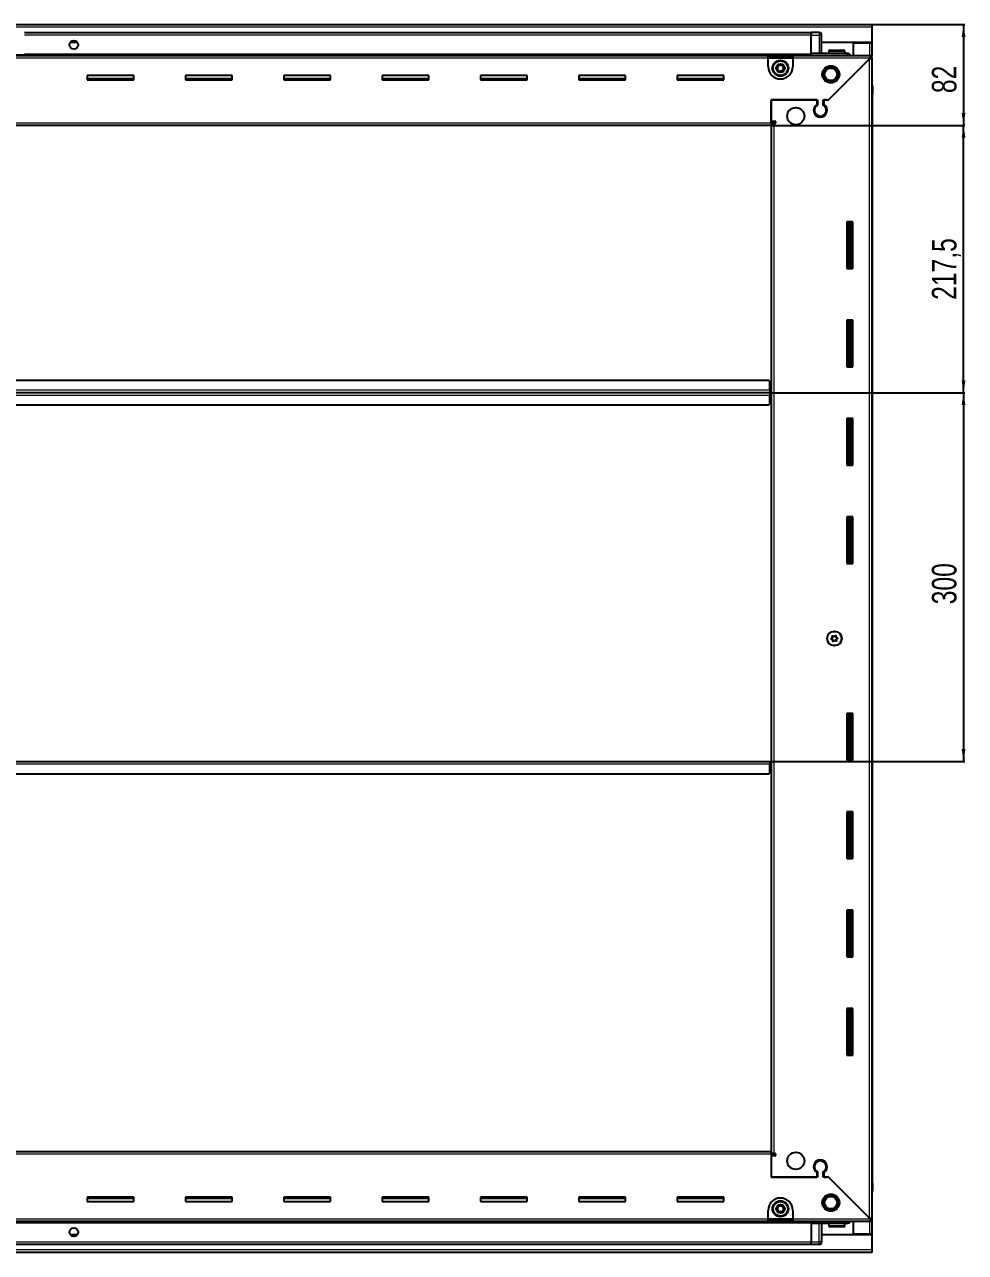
# Model space of a CAD drawing. Header units: millimetres. Extents: x 1219 to 5897, y -844 to 1914.
# Drawn here: x 5131 to 5897, y 677 to 1676 of the extents above; entities that cross this region are included whole.
import ezdxf

# ---------------------------------------------------------------- set-up
doc = ezdxf.new("R2010")
doc.units = ezdxf.units.MM
doc.layers.add('FORMAT', color=7, linetype='Continuous')
doc.styles.add('SLDTEXTSTYLE0', font='TXT', dxfattribs={"width": 0.75})
doc.dimstyles.new('SLDDIMSTYLE0', dxfattribs={"dimtxt": 20, "dimasz": 10, "dimexe": 0, "dimexo": 0.0625, "dimgap": 5, "dimtad": 2, "dimdec": 1, "dimrnd": 1e-09, "dimzin": 12, "dimdsep": 46, "dimtxsty": 'SLDTEXTSTYLE0', "dimsah": 1, "dimcen": 0.09, "dimadec": 0, "dimazin": 3, "dimtfac": 1, "dimtofl": 0, "dimtmove": 0, "dimatfit": 3, "dimfxl": 0, "dimfrac": 2, "dimtolj": 1, "dimtzin": 12, "dimarcsym": 0})

# ---------------------------------------------------------------- blocks, each defined once
blk = doc.blocks.new('_D_7')
at = {"layer": 'FORMAT'}
for p, q in [((5820.94, 1675.82), (5896.43, 1675.82)), ((5895.43, 1675.82), (5895.43, 1593.82)), ((5738.94, 1593.82), (5896.43, 1593.82))]:
    blk.add_line(p, q, dxfattribs=at)
for points in [[(5895.43, 1675.82), (5893.89, 1665.82), (5896.96, 1665.82)], [(5895.43, 1593.82), (5896.96, 1603.82), (5893.89, 1603.82)]]:
    blk.add_solid(points, dxfattribs=at)
at = {"layer": 'FORMAT', "insert": (5869.64, 1620.05), "char_height": 20, "attachment_point": 1, "rotation": 90, "style": 'SLDTEXTSTYLE0'}
blk.add_mtext('82', dxfattribs=at)
blk = doc.blocks.new('_D_8')
at = {"layer": 'FORMAT'}
for p, q in [((5738.94, 1593.82), (5896.43, 1593.82)), ((5895.43, 1376.32), (5895.43, 1593.82)), ((5737.94, 1376.32), (5896.43, 1376.32))]:
    blk.add_line(p, q, dxfattribs=at)
for points in [[(5895.43, 1593.82), (5893.89, 1583.82), (5896.96, 1583.82)], [(5895.43, 1376.32), (5896.96, 1386.32), (5893.89, 1386.32)]]:
    blk.add_solid(points, dxfattribs=at)
at = {"layer": 'FORMAT', "insert": (5869.64, 1451.82), "char_height": 20, "attachment_point": 1, "rotation": 90, "style": 'SLDTEXTSTYLE0'}
blk.add_mtext('217,5', dxfattribs=at)
blk = doc.blocks.new('_D_9')
at = {"layer": 'FORMAT'}
for p, q in [((5737.94, 1376.32), (5896.43, 1376.32)), ((5895.43, 1376.32), (5895.43, 1076.32)), ((5737.94, 1076.32), (5896.43, 1076.32))]:
    blk.add_line(p, q, dxfattribs=at)
for points in [[(5895.43, 1376.32), (5893.89, 1366.32), (5896.96, 1366.32)], [(5895.43, 1076.32), (5896.96, 1086.32), (5893.89, 1086.32)]]:
    blk.add_solid(points, dxfattribs=at)
at = {"layer": 'FORMAT', "insert": (5869.64, 1204.16), "char_height": 20, "attachment_point": 1, "rotation": 90, "style": 'SLDTEXTSTYLE0'}
blk.add_mtext('300', dxfattribs=at)

msp = doc.modelspace()

# ---------------------------------------------------------------- linework, layer by layer
at = {"color": 7, "linetype": 'Continuous', "lineweight": 25}
for p, q in [((4421.93, 1675.82), (5820.93, 1675.82)), ((5771.43, 1669.17), (5131.43, 1669.17)), ((5771.43, 1669.32), (5771.43, 1669.32)), ((5777.93, 1669.32), (5771.43, 1669.32)), ((5777.93, 1669.32), (5771.43, 1669.32)), ((5771.43, 1669.32), (5771.43, 1667.32)), ((5820.93, 1675.82), (5820.93, 1673.72)), ((5820.93, 1673.72), (5820.93, 1661.32)), ((5174.3, 1661.32), (5168.55, 1661.32)), ((5771.43, 1652.32), (5771.43, 1667.32)), ((5779.93, 1667.32), (5779.93, 1667.32)), ((5779.93, 1652.32), (5779.93, 1667.32)), ((5820.93, 1661.32), (5779.93, 1661.32)), ((5805.93, 1650.57), (5805.93, 1660.82)), ((5805.93, 1660.82), (5818.83, 1660.82)), ((5818.83, 1660.82), (5820.93, 1660.82)), ((5819.43, 1660.82), (5819.43, 1661.32)), ((5820.93, 1660.82), (5820.93, 1661.32)), ((5820.93, 1660.82), (5820.93, 1650.57)), ((4471.43, 1651.17), (5771.43, 1651.17)), ((4506.43, 1650.57), (5736.43, 1650.57)), ((5736.43, 1648.47), (5736.43, 1650.57)), ((5736.43, 1650.57), (5756.43, 1650.57)), ((5736.43, 1649.07), (5756.43, 1649.07)), ((5736.43, 1641.57), (5736.43, 1648.47)), ((5756.43, 1650.57), (5819.93, 1650.57)), ((5756.43, 1650.57), (5756.43, 1648.47)), ((5756.43, 1648.47), (5756.43, 1641.57)), ((5771.43, 1652.32), (5771.43, 1651.82)), ((5800.43, 1652.32), (5771.43, 1652.32)), ((5771.43, 1652.29), (5771.5, 1650.57)), ((5785.43, 1614.57), (5819.33, 1648.47)), ((5785.93, 1654.22), (5785.93, 1652.32)), ((5786.73, 1655.02), (5798.13, 1655.02)), ((5798.93, 1652.32), (5798.93, 1654.22)), ((5819.43, 1648.57), (5820.93, 1648.57)), ((5819.93, 1649.07), (5819.93, 1650.57)), ((5819.93, 1650.57), (5820.93, 1650.57)), ((5819.93, 1649.07), (5820.93, 1649.07)), ((5820.93, 1649.07), (5820.93, 1650.57)), ((5820.93, 1649.07), (5820.93, 1648.57)), ((5820.93, 1648.57), (5820.93, 704.07)), ((5818.83, 1647.97), (5784.73, 1613.87)), ((5220.43, 1634.32), (5182.43, 1634.32)), ((5182.43, 1634.32), (5182.43, 1630.82)), ((5220.43, 1631.57), (5182.43, 1631.57)), ((5182.43, 1630.82), (5220.43, 1630.82)), ((5220.43, 1630.82), (5220.43, 1634.32)), ((5300.43, 1634.32), (5262.43, 1634.32)), ((5262.43, 1634.32), (5262.43, 1630.82)), ((5300.43, 1631.57), (5262.43, 1631.57)), ((5262.43, 1630.82), (5300.43, 1630.82)), ((5300.43, 1630.82), (5300.43, 1634.32)), ((5380.43, 1634.32), (5342.43, 1634.32)), ((5342.43, 1634.32), (5342.43, 1630.82)), ((5380.43, 1631.57), (5342.43, 1631.57)), ((5342.43, 1630.82), (5380.43, 1630.82)), ((5380.43, 1630.82), (5380.43, 1634.32)), ((5460.43, 1634.32), (5422.43, 1634.32)), ((5422.43, 1634.32), (5422.43, 1630.82)), ((5460.43, 1631.57), (5422.43, 1631.57)), ((5422.43, 1630.82), (5460.43, 1630.82)), ((5460.43, 1630.82), (5460.43, 1634.32)), ((5540.43, 1634.32), (5502.43, 1634.32)), ((5502.43, 1634.32), (5502.43, 1630.82)), ((5540.43, 1631.57), (5502.43, 1631.57)), ((5502.43, 1630.82), (5540.43, 1630.82)), ((5540.43, 1630.82), (5540.43, 1634.32)), ((5620.43, 1634.32), (5582.43, 1634.32)), ((5582.43, 1634.32), (5582.43, 1630.82)), ((5620.43, 1631.57), (5582.43, 1631.57)), ((5582.43, 1630.82), (5620.43, 1630.82)), ((5620.43, 1630.82), (5620.43, 1634.32)), ((5700.43, 1634.32), (5662.43, 1634.32)), ((5662.43, 1634.32), (5662.43, 1630.82)), ((5700.43, 1631.57), (5662.43, 1631.57)), ((5662.43, 1630.82), (5700.43, 1630.82)), ((5700.43, 1630.82), (5700.43, 1634.32)), ((5820.93, 1627.15), (5820.93, 1627.15)), ((5820.93, 1619.32), (5821.43, 1619.32)), ((5821.28, 733.32), (5821.28, 1619.32)), ((5821.43, 1625.82), (5821.43, 1619.32)), ((5821.43, 1619.32), (5821.43, 1625.82)), ((5821.43, 1619.32), (5821.43, 1619.32)), ((5821.43, 1619.32), (5821.43, 1619.32)), ((5738.93, 1614.57), (5776.63, 1614.57)), ((5738.93, 1595.92), (5738.93, 1614.57)), ((5738.93, 1614.57), (5738.93, 1597.32)), ((5775.93, 1614.57), (5738.93, 1614.57)), ((5775.93, 1614.57), (5775.93, 1610.68)), ((5776.63, 1614.57), (5776.63, 1610.29)), ((5781.23, 1614.57), (5785.43, 1614.57)), ((5781.23, 1610.29), (5781.23, 1614.57)), ((5784.03, 1614.57), (5781.93, 1614.57)), ((5781.93, 1610.68), (5781.93, 1614.57)), ((5784.73, 1613.87), (5784.03, 1614.57)), ((5780.93, 1601.71), (5780.93, 1600.95)), ((5738.93, 1593.82), (4503.93, 1593.82)), ((5738.93, 1597.32), (5741.78, 1597.32)), ((5740.93, 1596.32), (5738.93, 1596.32)), ((5738.93, 1595.92), (5738.93, 1593.82)), ((5738.93, 1595.32), (5741.03, 1595.32)), ((5738.93, 1593.82), (5738.93, 758.82)), ((5740.93, 1595.32), (5740.93, 1596.32)), ((5741.78, 1595.32), (5741.03, 1595.32)), ((5800.43, 1515.32), (5800.43, 1477.32)), ((5805.43, 1515.32), (5800.43, 1515.32)), ((5801.45, 1515.32), (5801.45, 1477.32)), ((5801.48, 1515.32), (5801.48, 1477.32)), ((5803.28, 1515.32), (5803.28, 1477.32)), ((5805.43, 1477.32), (5805.43, 1515.32)), ((5800.43, 1477.32), (5805.43, 1477.32)), ((5800.43, 1435.32), (5800.43, 1397.32)), ((5805.43, 1435.32), (5800.43, 1435.32)), ((5801.45, 1435.32), (5801.45, 1397.32)), ((5801.48, 1435.32), (5801.48, 1397.32)), ((5803.28, 1435.32), (5803.28, 1397.32)), ((5805.43, 1397.32), (5805.43, 1435.32)), ((5800.43, 1397.32), (5805.43, 1397.32)), ((5736.93, 1386.32), (4505.93, 1386.32)), ((5737.93, 1385.32), (5736.93, 1386.32)), ((5737.93, 1378.42), (5737.93, 1385.32)), ((5738.18, 1379.17), (5737.93, 1379.17)), ((5738.18, 1376.32), (5738.18, 1379.17)), ((5737.93, 1376.32), (4504.93, 1376.32)), ((5737.93, 1378.42), (5737.93, 1376.32)), ((5737.93, 1376.32), (5737.93, 1374.22)), ((5737.93, 1367.32), (5737.93, 1374.22)), ((5737.93, 1373.47), (5738.18, 1373.47)), ((5738.18, 1373.47), (5738.18, 1376.32)), ((5738.93, 1376.32), (5738.18, 1376.32)), ((4505.93, 1366.32), (5736.93, 1366.32)), ((5736.93, 1366.32), (5737.93, 1367.32)), ((5800.43, 1355.32), (5800.43, 1317.32)), ((5805.43, 1355.32), (5800.43, 1355.32)), ((5801.45, 1355.32), (5801.45, 1317.32)), ((5801.48, 1355.32), (5801.48, 1317.32)), ((5803.28, 1355.32), (5803.28, 1317.32)), ((5805.43, 1317.32), (5805.43, 1355.32)), ((5800.43, 1317.32), (5805.43, 1317.32)), ((5800.43, 1275.32), (5800.43, 1237.32)), ((5805.43, 1275.32), (5800.43, 1275.32)), ((5801.45, 1275.32), (5801.45, 1237.32)), ((5801.48, 1275.32), (5801.48, 1237.32)), ((5803.28, 1275.32), (5803.28, 1237.32)), ((5805.43, 1237.32), (5805.43, 1275.32)), ((5800.43, 1237.32), (5805.43, 1237.32)), ((5800.43, 1115.32), (5800.43, 1077.32)), ((5805.43, 1115.32), (5800.43, 1115.32)), ((5801.45, 1115.32), (5801.45, 1077.32)), ((5801.48, 1115.32), (5801.48, 1077.32)), ((5803.28, 1115.32), (5803.28, 1077.32)), ((5805.43, 1077.32), (5805.43, 1115.32)), ((4504.93, 1076.32), (5737.93, 1076.32)), ((5737.93, 1076.32), (5737.93, 1074.22)), ((5737.93, 1067.32), (5737.93, 1074.22)), ((5737.93, 1073.47), (5738.18, 1073.47)), ((5738.18, 1073.47), (5738.18, 1076.32)), ((5738.18, 1076.32), (5738.93, 1076.32)), ((5800.43, 1077.32), (5805.43, 1077.32)), ((4505.93, 1066.32), (5736.93, 1066.32)), ((5736.93, 1066.32), (5737.93, 1067.32)), ((5800.43, 1035.32), (5800.43, 997.32)), ((5805.43, 1035.32), (5800.43, 1035.32)), ((5801.45, 1035.32), (5801.45, 997.32)), ((5801.48, 1035.32), (5801.48, 997.32)), ((5803.28, 1035.32), (5803.28, 997.32)), ((5805.43, 997.32), (5805.43, 1035.32)), ((5800.43, 997.32), (5805.43, 997.32)), ((5800.43, 955.32), (5800.43, 917.32)), ((5805.43, 955.32), (5800.43, 955.32)), ((5801.45, 955.32), (5801.45, 917.32)), ((5801.48, 955.32), (5801.48, 917.32)), ((5803.28, 955.32), (5803.28, 917.32)), ((5805.43, 917.32), (5805.43, 955.32)), ((5800.43, 917.32), (5805.43, 917.32)), ((5800.43, 875.32), (5800.43, 837.32)), ((5805.43, 875.32), (5800.43, 875.32)), ((5801.45, 875.32), (5801.45, 837.32)), ((5801.48, 875.32), (5801.48, 837.32)), ((5803.28, 875.32), (5803.28, 837.32)), ((5805.43, 837.32), (5805.43, 875.32)), ((5800.43, 837.32), (5805.43, 837.32)), ((4503.93, 758.82), (5738.93, 758.82)), ((5738.93, 758.82), (5738.93, 756.72)), ((5741.03, 757.32), (5738.93, 757.32)), ((5738.93, 756.72), (5738.93, 738.07)), ((5738.93, 756.32), (5740.93, 756.32)), ((5738.93, 755.32), (5738.93, 738.07)), ((5741.78, 755.32), (5738.93, 755.32)), ((5740.93, 756.32), (5740.93, 757.32)), ((5741.03, 757.32), (5741.78, 757.32)), ((5780.93, 751.7), (5780.93, 750.94)), ((5775.93, 741.96), (5775.93, 738.07)), ((5776.63, 742.36), (5776.63, 738.07)), ((5781.23, 738.07), (5781.23, 742.36)), ((5781.93, 738.07), (5781.93, 741.96)), ((5776.63, 738.07), (5738.93, 738.07)), ((5738.93, 738.07), (5775.93, 738.07)), ((5785.43, 738.07), (5781.23, 738.07)), ((5781.93, 738.07), (5784.03, 738.07)), ((5784.03, 738.07), (5784.73, 738.77)), ((5784.73, 738.77), (5818.83, 704.67)), ((5819.33, 704.17), (5785.43, 738.07)), ((5820.93, 733.32), (5821.43, 733.32)), ((5821.43, 733.32), (5821.43, 733.32)), ((5821.43, 726.82), (5821.43, 733.32)), ((5821.43, 733.32), (5821.43, 726.82)), ((5220.43, 721.82), (5182.43, 721.82)), ((5182.43, 721.82), (5182.43, 718.32)), ((5182.43, 721.07), (5220.43, 721.07)), ((5220.43, 718.32), (5220.43, 721.82)), ((5300.43, 721.82), (5262.43, 721.82)), ((5262.43, 721.82), (5262.43, 718.32)), ((5262.43, 721.07), (5300.43, 721.07)), ((5300.43, 718.32), (5300.43, 721.82)), ((5380.43, 721.82), (5342.43, 721.82)), ((5342.43, 721.82), (5342.43, 718.32)), ((5342.43, 721.07), (5380.43, 721.07)), ((5380.43, 718.32), (5380.43, 721.82)), ((5460.43, 721.82), (5422.43, 721.82)), ((5422.43, 721.82), (5422.43, 718.32)), ((5422.43, 721.07), (5460.43, 721.07)), ((5460.43, 718.32), (5460.43, 721.82)), ((5540.43, 721.82), (5502.43, 721.82)), ((5502.43, 721.82), (5502.43, 718.32)), ((5502.43, 721.07), (5540.43, 721.07)), ((5540.43, 718.32), (5540.43, 721.82)), ((5620.43, 721.82), (5582.43, 721.82)), ((5582.43, 721.82), (5582.43, 718.32)), ((5582.43, 721.07), (5620.43, 721.07)), ((5620.43, 718.32), (5620.43, 721.82)), ((5700.43, 721.82), (5662.43, 721.82)), ((5662.43, 721.82), (5662.43, 718.32)), ((5662.43, 721.07), (5700.43, 721.07)), ((5700.43, 718.32), (5700.43, 721.82)), ((5182.43, 718.32), (5220.43, 718.32)), ((5262.43, 718.32), (5300.43, 718.32)), ((5342.43, 718.32), (5380.43, 718.32)), ((5422.43, 718.32), (5460.43, 718.32)), ((5502.43, 718.32), (5540.43, 718.32)), ((5582.43, 718.32), (5620.43, 718.32)), ((5662.43, 718.32), (5700.43, 718.32)), ((5736.43, 704.17), (5736.43, 711.07)), ((5756.43, 711.07), (5756.43, 704.17)), ((5771.43, 701.47), (4471.43, 701.47)), ((5736.43, 702.07), (4506.43, 702.07)), ((5736.43, 702.07), (5736.43, 704.17)), ((5756.43, 703.57), (5736.43, 703.57)), ((5756.43, 702.07), (5736.43, 702.07)), ((5756.43, 704.17), (5756.43, 702.07)), ((5819.93, 702.07), (5756.43, 702.07)), ((5771.5, 702.07), (5771.43, 700.36)), ((5771.43, 700.32), (5771.43, 700.82)), ((5800.43, 700.32), (5771.43, 700.32)), ((5771.43, 700.32), (5771.43, 685.32)), ((5779.93, 700.32), (5779.93, 685.32)), ((5785.93, 700.32), (5785.93, 698.42)), ((5798.93, 698.42), (5798.93, 700.32)), ((5805.93, 691.82), (5805.93, 702.07)), ((5819.43, 704.07), (5820.93, 704.07)), ((5819.93, 703.57), (5819.93, 702.07)), ((5820.93, 703.57), (5819.93, 703.57)), ((5820.93, 702.07), (5819.93, 702.07)), ((5820.93, 704.07), (5820.93, 703.57)), ((5820.93, 703.57), (5820.93, 702.07)), ((5820.93, 702.07), (5820.93, 691.82)), ((5168.55, 691.32), (5174.3, 691.32)), ((5779.93, 691.32), (5820.93, 691.32)), ((5793.72, 697.62), (5786.73, 697.62)), ((5798.13, 697.62), (5793.72, 697.62)), ((5818.83, 691.82), (5805.93, 691.82)), ((5820.93, 691.82), (5818.83, 691.82)), ((5819.43, 691.32), (5819.43, 691.82)), ((5820.93, 691.32), (5820.93, 691.82)), ((5820.93, 691.32), (5820.93, 678.92)), ((4471.43, 683.47), (5771.43, 683.47)), ((5771.43, 683.32), (5771.43, 685.32)), ((5777.93, 683.32), (5771.43, 683.32)), ((5771.43, 683.32), (5771.43, 683.32)), ((5771.43, 683.32), (5771.43, 683.32)), ((5777.93, 683.32), (5771.43, 683.32)), ((5779.25, 683.82), (5779.25, 683.82)), ((5820.93, 676.82), (4421.93, 676.82)), ((5820.93, 678.92), (5820.93, 676.82))]:
    msp.add_line(p, q, dxfattribs=at)
at = {"color": 8, "linetype": 'Continuous', "lineweight": 18}
for p, q in [((5820.93, 1673.72), (4421.93, 1673.72)), ((5777.93, 1669.32), (5777.93, 1667.32)), ((5771.43, 1667.17), (5131.43, 1667.17)), ((5771.43, 1667.32), (5777.93, 1667.32)), ((5779.93, 1667.32), (5777.93, 1667.32)), ((5777.93, 1667.32), (5777.93, 1652.32)), ((5818.83, 1661.32), (5818.83, 1660.82)), ((5818.83, 1660.82), (5818.83, 1650.57)), ((5771.43, 1650.59), (4471.43, 1650.59)), ((5736.43, 1648.47), (4506.43, 1648.47)), ((5771.43, 1651.82), (5131.43, 1651.82)), ((5736.43, 1648.47), (5756.43, 1648.47)), ((5819.33, 1648.47), (5756.43, 1648.47)), ((5785.93, 1654.22), (5798.93, 1654.22)), ((5818.83, 704.67), (5818.83, 1647.97)), ((5820.93, 1625.82), (5821.43, 1625.82)), ((4503.93, 1595.92), (5738.93, 1595.92)), ((5741.03, 1595.32), (5741.03, 757.32)), ((5802.69, 1477.32), (5802.69, 1515.32)), ((5803.93, 1477.32), (5803.93, 1515.32)), ((5802.69, 1397.32), (5802.69, 1435.32)), ((5803.93, 1397.32), (5803.93, 1435.32)), ((5737.93, 1378.42), (4504.93, 1378.42)), ((4504.93, 1374.22), (5737.93, 1374.22)), ((5802.69, 1317.32), (5802.69, 1355.32)), ((5803.93, 1317.32), (5803.93, 1355.32)), ((5802.69, 1237.32), (5802.69, 1275.32)), ((5803.93, 1237.32), (5803.93, 1275.32)), ((5802.69, 1077.32), (5802.69, 1115.32)), ((5803.93, 1077.32), (5803.93, 1115.32)), ((4504.93, 1074.22), (5737.93, 1074.22)), ((5802.69, 997.32), (5802.69, 1035.32)), ((5803.93, 997.32), (5803.93, 1035.32)), ((5802.69, 917.32), (5802.69, 955.32)), ((5803.93, 917.32), (5803.93, 955.32)), ((5802.69, 837.32), (5802.69, 875.32)), ((5803.93, 837.32), (5803.93, 875.32)), ((5738.93, 756.72), (4503.93, 756.72)), ((5820.93, 726.82), (5821.43, 726.82)), ((4471.43, 702.06), (5771.43, 702.06)), ((4471.43, 700.82), (5771.43, 700.82)), ((4506.43, 704.17), (5736.43, 704.17)), ((5756.43, 704.17), (5736.43, 704.17)), ((5756.43, 704.17), (5819.33, 704.17)), ((5777.93, 685.32), (5777.93, 700.32)), ((5818.83, 702.07), (5818.83, 691.82)), ((5793.9, 698.42), (5785.93, 698.42)), ((5798.93, 698.42), (5793.9, 698.42)), ((5818.83, 691.82), (5818.83, 691.32)), ((4471.43, 685.47), (5771.43, 685.47)), ((5771.43, 685.32), (5777.93, 685.32)), ((5779.93, 685.32), (5777.93, 685.32)), ((5777.93, 683.32), (5777.93, 685.32)), ((5820.93, 678.92), (4421.93, 678.92))]:
    msp.add_line(p, q, dxfattribs=at)
at = {"color": 7, "linetype": 'Continuous', "lineweight": 25}
for centre, radius in [((5171.43, 1659.32), 3.5), ((5746.43, 1640.32), 6.5), ((5746.43, 1640.32), 3.46), ((5787.43, 1635.32), 7), ((5787.43, 1635.32), 6.03), ((5787.43, 1635.32), 5.1), ((5758.93, 1601.32), 7), ((5790.43, 1176.32), 6), ((5790.28, 1176.32), 5.79), ((5790.28, 1176.32), 1.85), ((5758.93, 751.32), 7), ((5787.43, 717.32), 7), ((5787.43, 717.32), 6.03), ((5787.43, 717.32), 5.1), ((5746.43, 712.32), 6.5), ((5746.43, 712.32), 3.46), ((5171.43, 693.32), 3.5)]:
    msp.add_circle(centre, radius, dxfattribs=at)
at = {"color": 8, "linetype": 'Continuous', "lineweight": 18}
for centre in [(5746.43, 1640.32), (5746.43, 712.32)]:
    msp.add_circle(centre, 5.7, dxfattribs=at)
at = {"color": 7, "linetype": 'Continuous', "lineweight": 25}
for centre, radius, start, end in [((5777.93, 1667.32), 2, 0, 90), ((5777.93, 1667.32), 2, 0, 90), ((5780.13, 1652.52), 0.2, 180, 270), ((5786.73, 1654.22), 0.8, 90, 180), ((5798.13, 1654.22), 0.8, 0, 90), ((5746.43, 1641.57), 10, 180, 270), ((5746.43, 1640.32), 2.5, 160.11158, 220.11158), ((5746.43, 1640.32), 2.5, 100.11158, 160.11158), ((5746.43, 1640.32), 2.5, 220.11158, 280.11158), ((5746.43, 1640.32), 2.5, 40.11158, 100.11158), ((5746.43, 1641.57), 10, 270, 0), ((5746.43, 1640.32), 2.5, 280.11158, 340.11158), ((5746.43, 1640.32), 2.5, 340.11158, 40.11158), ((5819.43, 1625.82), 2, 360, 41.40962), ((5819.43, 1625.82), 2, 0, 41.40962), ((5778.93, 1606.07), 5.5, 123.05573, 56.94427), ((5778.93, 1606.07), 4.8, 118.63099, 61.36901), ((5741.78, 1596.32), 1, 270, 90), ((5741.78, 756.32), 1, 270, 90), ((5778.93, 746.57), 5.5, 303.05573, 236.94427), ((5778.93, 746.57), 4.8, 298.63099, 241.36901), ((5746.43, 711.07), 10, 90, 180), ((5746.43, 711.07), 10, 0, 90), ((5819.43, 726.82), 2, 318.59038, 0), ((5746.43, 712.32), 2.5, 147.04236, 207.04236), ((5746.43, 712.32), 2.5, 207.04236, 267.04236), ((5746.43, 712.32), 2.5, 87.04236, 147.04236), ((5746.43, 712.32), 2.5, 267.04236, 327.04236), ((5746.43, 712.32), 2.5, 27.04236, 87.04236), ((5746.43, 712.32), 2.5, 327.04236, 27.04236), ((5780.13, 700.12), 0.2, 90, 180), ((5786.73, 698.42), 0.8, 180, 270), ((5798.13, 698.42), 0.8, 270, 0), ((5777.93, 685.32), 2, 270, 0), ((5777.93, 685.32), 2, 270, 311.40962)]:
    msp.add_arc(centre, radius, start, end, dxfattribs=at)
for points, knots in [([(5771.43, 1652.32), (5771.43, 1652.29), (5771.43, 1652.21), (5771.43, 1651.59), (5771.43, 1651.03), (5771.43, 1650.66), (5771.43, 1650.65)], [0, 0, 0, 0, 0.330266, 0.660532, 0.990799, 1, 1, 1, 1]), ([(5803.64, 1650.57), (5803.52, 1650.77), (5803.13, 1651.42), (5801.98, 1652.13), (5800.94, 1652.26), (5800.43, 1652.32)], [0, 0, 0, 0, 0.18225, 0.591125, 1, 1, 1, 1]), ([(5818.83, 1647.97), (5819.08, 1648.02), (5819.57, 1648.11), (5820.21, 1648.24), (5820.68, 1648.37), (5820.9, 1648.48), (5820.92, 1648.55), (5820.93, 1648.57)], [0, 0, 0, 0, 0.230255, 0.448522, 0.666786, 0.88505, 1, 1, 1, 1]), ([(5819.93, 1650.57), (5819.88, 1650.55), (5819.79, 1650.49), (5819.66, 1650.1), (5819.53, 1649.54), (5819.42, 1648.96), (5819.35, 1648.6), (5819.33, 1648.47)], [0, 0, 0, 0, 0.230255, 0.448522, 0.666786, 0.88505, 1, 1, 1, 1]), ([(5743.58, 1639.82), (5743.63, 1639.93), (5743.83, 1640.5), (5744.17, 1641.43), (5744.45, 1642.21), (5744.57, 1642.53)], [0, 0, 0, 0, 0.133125, 0.637099, 1, 1, 1, 1]), ([(5745.44, 1637.61), (5745.11, 1638), (5744.49, 1638.74), (5743.87, 1639.48), (5743.58, 1639.82)], [0, 0, 0, 0, 0.534686, 1, 1, 1, 1]), ([(5744.57, 1642.53), (5745.07, 1642.62), (5746.02, 1642.79), (5746.97, 1642.96), (5747.41, 1643.04)], [0, 0, 0, 0, 0.534686, 1, 1, 1, 1]), ([(5747.41, 1643.04), (5747.74, 1642.64), (5748.36, 1641.91), (5748.98, 1641.17), (5749.27, 1640.83)], [0, 0, 0, 0, 0.534686, 1, 1, 1, 1]), ([(5749.27, 1640.83), (5749.15, 1640.51), (5748.87, 1639.73), (5748.53, 1638.8), (5748.33, 1638.23), (5748.29, 1638.12)], [0, 0, 0, 0, 0.362901, 0.866875, 1, 1, 1, 1]), ([(5748.29, 1638.12), (5747.78, 1638.03), (5746.83, 1637.86), (5745.88, 1637.69), (5745.44, 1637.61)], [0, 0, 0, 0, 0.5346859, 1, 1, 1, 1]), ([(5788.64, 1178.6), (5788.63, 1178.59), (5788.61, 1178.57), (5788.6, 1178.51), (5788.59, 1178.37), (5788.65, 1177.98), (5788.72, 1177.45), (5788.49, 1176.86), (5788.09, 1176.53), (5787.76, 1176.32), (5787.57, 1176.18), (5787.51, 1176.11), (5787.49, 1176.07), (5787.49, 1176.03), (5787.5, 1176), (5787.55, 1175.95), (5787.79, 1175.82), (5788.24, 1175.67), (5788.83, 1175.29), (5789.01, 1174.6), (5789.01, 1174.12), (5789.06, 1173.86), (5789.09, 1173.8), (5789.12, 1173.77), (5789.15, 1173.76), (5789.18, 1173.76), (5789.22, 1173.78), (5789.3, 1173.81), (5789.48, 1173.94), (5789.78, 1174.18), (5790.22, 1174.46), (5790.85, 1174.49), (5791.33, 1174.25), (5791.68, 1174.08), (5791.83, 1174.03), (5791.89, 1174.04), (5791.92, 1174.05), (5791.94, 1174.08), (5791.96, 1174.14), (5791.96, 1174.28), (5791.91, 1174.66), (5791.83, 1175.2), (5792.07, 1175.79), (5792.46, 1176.11), (5792.79, 1176.33), (5792.99, 1176.47), (5793.05, 1176.54), (5793.06, 1176.58), (5793.06, 1176.61), (5793.05, 1176.64), (5793, 1176.7), (5792.76, 1176.82), (5792.32, 1176.98), (5791.72, 1177.36), (5791.54, 1178.05), (5791.54, 1178.53), (5791.49, 1178.79), (5791.46, 1178.85), (5791.44, 1178.87), (5791.41, 1178.88), (5791.37, 1178.88), (5791.33, 1178.87), (5791.25, 1178.83), (5791.07, 1178.7), (5790.77, 1178.46), (5790.33, 1178.19), (5789.7, 1178.15), (5789.22, 1178.4), (5788.87, 1178.57), (5788.72, 1178.61), (5788.67, 1178.61), (5788.65, 1178.6), (5788.64, 1178.6)], [0, 0, 0, 0, 0.002009, 0.00442, 0.009365, 0.025528, 0.067705, 0.095786, 0.124646, 0.150342, 0.160519, 0.163394, 0.165697, 0.167245, 0.168874, 0.17077, 0.178606, 0.211994, 0.249994, 0.287995, 0.321383, 0.329219, 0.331115, 0.332744, 0.334292, 0.336217, 0.338535, 0.341318, 0.349662, 0.375358, 0.404217, 0.432298, 0.474475, 0.490639, 0.496669, 0.49844, 0.5, 0.502009, 0.50442, 0.509365, 0.525528, 0.567705, 0.595786, 0.624646, 0.650342, 0.660519, 0.663394, 0.665697, 0.667245, 0.668874, 0.67077, 0.678606, 0.711994, 0.749994, 0.787995, 0.821383, 0.829219, 0.831115, 0.832744, 0.834292, 0.836217, 0.838535, 0.841318, 0.849662, 0.875358, 0.904217, 0.932298, 0.974475, 0.990639, 0.996669, 0.99844, 1, 1, 1, 1]), ([(5743.54, 712.47), (5743.82, 712.91), (5744.35, 713.71), (5744.87, 714.52), (5745.11, 714.89)], [0, 0, 0, 0, 0.534686, 1, 1, 1, 1]), ([(5744.86, 709.9), (5744.62, 710.36), (5744.18, 711.22), (5743.75, 712.07), (5743.54, 712.47)], [0, 0, 0, 0, 0.534686, 1, 1, 1, 1]), ([(5747.74, 709.75), (5747.39, 709.77), (5746.57, 709.81), (5745.58, 709.86), (5744.98, 709.89), (5744.86, 709.9)], [0, 0, 0, 0, 0.362901, 0.866875, 1, 1, 1, 1]), ([(5745.11, 714.89), (5745.24, 714.89), (5745.84, 714.86), (5746.83, 714.81), (5747.65, 714.76), (5748, 714.75)], [0, 0, 0, 0, 0.133125, 0.637099, 1, 1, 1, 1]), ([(5749.31, 712.17), (5749.03, 711.74), (5748.5, 710.93), (5747.98, 710.13), (5747.74, 709.75)], [0, 0, 0, 0, 0.534686, 1, 1, 1, 1]), ([(5748, 714.75), (5748.23, 714.29), (5748.67, 713.43), (5749.11, 712.57), (5749.31, 712.17)], [0, 0, 0, 0, 0.534686, 1, 1, 1, 1]), ([(5771.43, 700.32), (5771.43, 700.36), (5771.43, 700.44), (5771.43, 701.05), (5771.43, 701.63), (5771.43, 702.03), (5771.43, 702.06)], [0, 0, 0, 0, 0.324279, 0.648558, 0.972836, 1, 1, 1, 1]), ([(5803.64, 702.07), (5803.52, 701.87), (5803.13, 701.22), (5801.98, 700.51), (5800.94, 700.39), (5800.43, 700.32)], [0, 0, 0, 0, 0.18225, 0.591125, 1, 1, 1, 1]), ([(5820.93, 704.07), (5820.9, 704.12), (5820.85, 704.21), (5820.45, 704.34), (5819.9, 704.47), (5819.32, 704.58), (5818.95, 704.65), (5818.83, 704.67)], [0, 0, 0, 0, 0.230255, 0.448522, 0.666786, 0.88505, 1, 1, 1, 1]), ([(5819.33, 704.17), (5819.37, 703.92), (5819.46, 703.43), (5819.6, 702.79), (5819.73, 702.32), (5819.84, 702.1), (5819.9, 702.08), (5819.93, 702.07)], [0, 0, 0, 0, 0.230255, 0.448522, 0.666786, 0.88505, 1, 1, 1, 1])]:
    msp.add_open_spline(points, degree=3, knots=knots, dxfattribs=at)
at = {"color": 8, "linetype": 'Continuous', "lineweight": 18}
for points in [[(5800.43, 1652.32), (5800.43, 1652.28), (5800.43, 1652.2), (5800.43, 1651.77), (5800.43, 1651.31), (5800.43, 1650.9), (5800.43, 1650.63), (5800.43, 1650.57)], [(5800.43, 700.32), (5800.43, 700.37), (5800.43, 700.44), (5800.43, 700.88), (5800.43, 701.33), (5800.43, 701.75), (5800.43, 702.02), (5800.43, 702.07)]]:
    msp.add_open_spline(points, degree=3, knots=[0, 0, 0, 0, 0.359753, 0.553414, 0.751185, 0.948956, 1, 1, 1, 1], dxfattribs=at)
at = {"color": 7, "linetype": 'Continuous', "lineweight": 25}
for points in [[(5818.83, 1647.97), (5818.9, 1648.02), (5819.06, 1648.12), (5819.26, 1648.27), (5819.4, 1648.42), (5819.42, 1648.52), (5819.43, 1648.57)], [(5819.93, 1649.07), (5819.88, 1649.06), (5819.78, 1649.05), (5819.63, 1648.91), (5819.48, 1648.71), (5819.38, 1648.55), (5819.33, 1648.47)], [(5819.43, 704.07), (5819.42, 704.12), (5819.4, 704.22), (5819.26, 704.37), (5819.06, 704.52), (5818.9, 704.62), (5818.83, 704.67)], [(5819.33, 704.17), (5819.38, 704.09), (5819.48, 703.94), (5819.63, 703.74), (5819.78, 703.6), (5819.88, 703.58), (5819.93, 703.57)]]:
    msp.add_open_spline(points, degree=3, dxfattribs=at)

# ---------------------------------------------------------------- dimensions: what is measured, and where the dimension line sits
at = {"layer": 'FORMAT'}
for base, p1, p2, picture, middle in [((5895.43, 1593.82), (5820.93, 1675.82), (5738.93, 1593.82), '_D_7', (5895.43, 1634.82)), ((5895.43, 1593.82), (5737.93, 1376.32), (5738.93, 1593.82), '_D_8', (5895.43, 1485.07)), ((5895.43, 1076.32), (5737.93, 1376.32), (5737.93, 1076.32), '_D_9', (5895.43, 1226.32))]:
    dim = msp.add_linear_dim(base=base, p1=p1, p2=p2, angle=90, dimstyle='SLDDIMSTYLE0', dxfattribs=at)
    dim.commit()
    dim.dimension.update_dxf_attribs({"geometry": picture, "text_midpoint": middle, "dimtype": 160})

doc.saveas('drawing.dxf')
